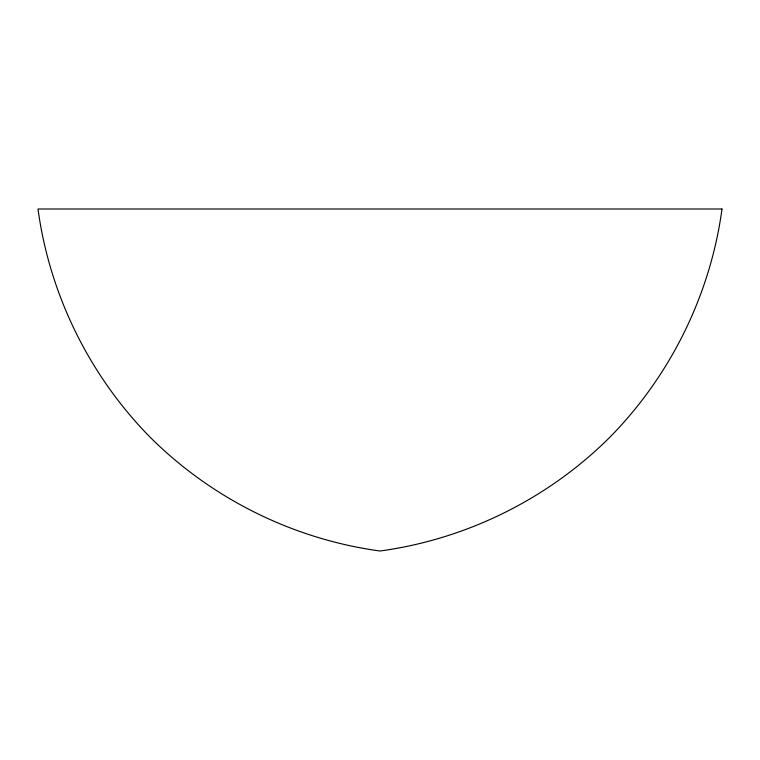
<?xml version="1.0" encoding="UTF-8"?>
<svg xmlns="http://www.w3.org/2000/svg" width="760" height="760" viewBox="0 0 760 760"><rect width="100%" height="100%" fill="white"/><g stroke="black" fill="none" stroke-linecap="round" stroke-linejoin="round"><path stroke-width="1.14" d="M722 209C710.334 295.003 670.168 376.428 609.035 438.035C547.428 499.168 466.003 539.334 380 551C293.997 539.334 212.572 499.168 150.964 438.035C89.832 376.428 49.666 295.003 38 209L722 209"/></g></svg>
